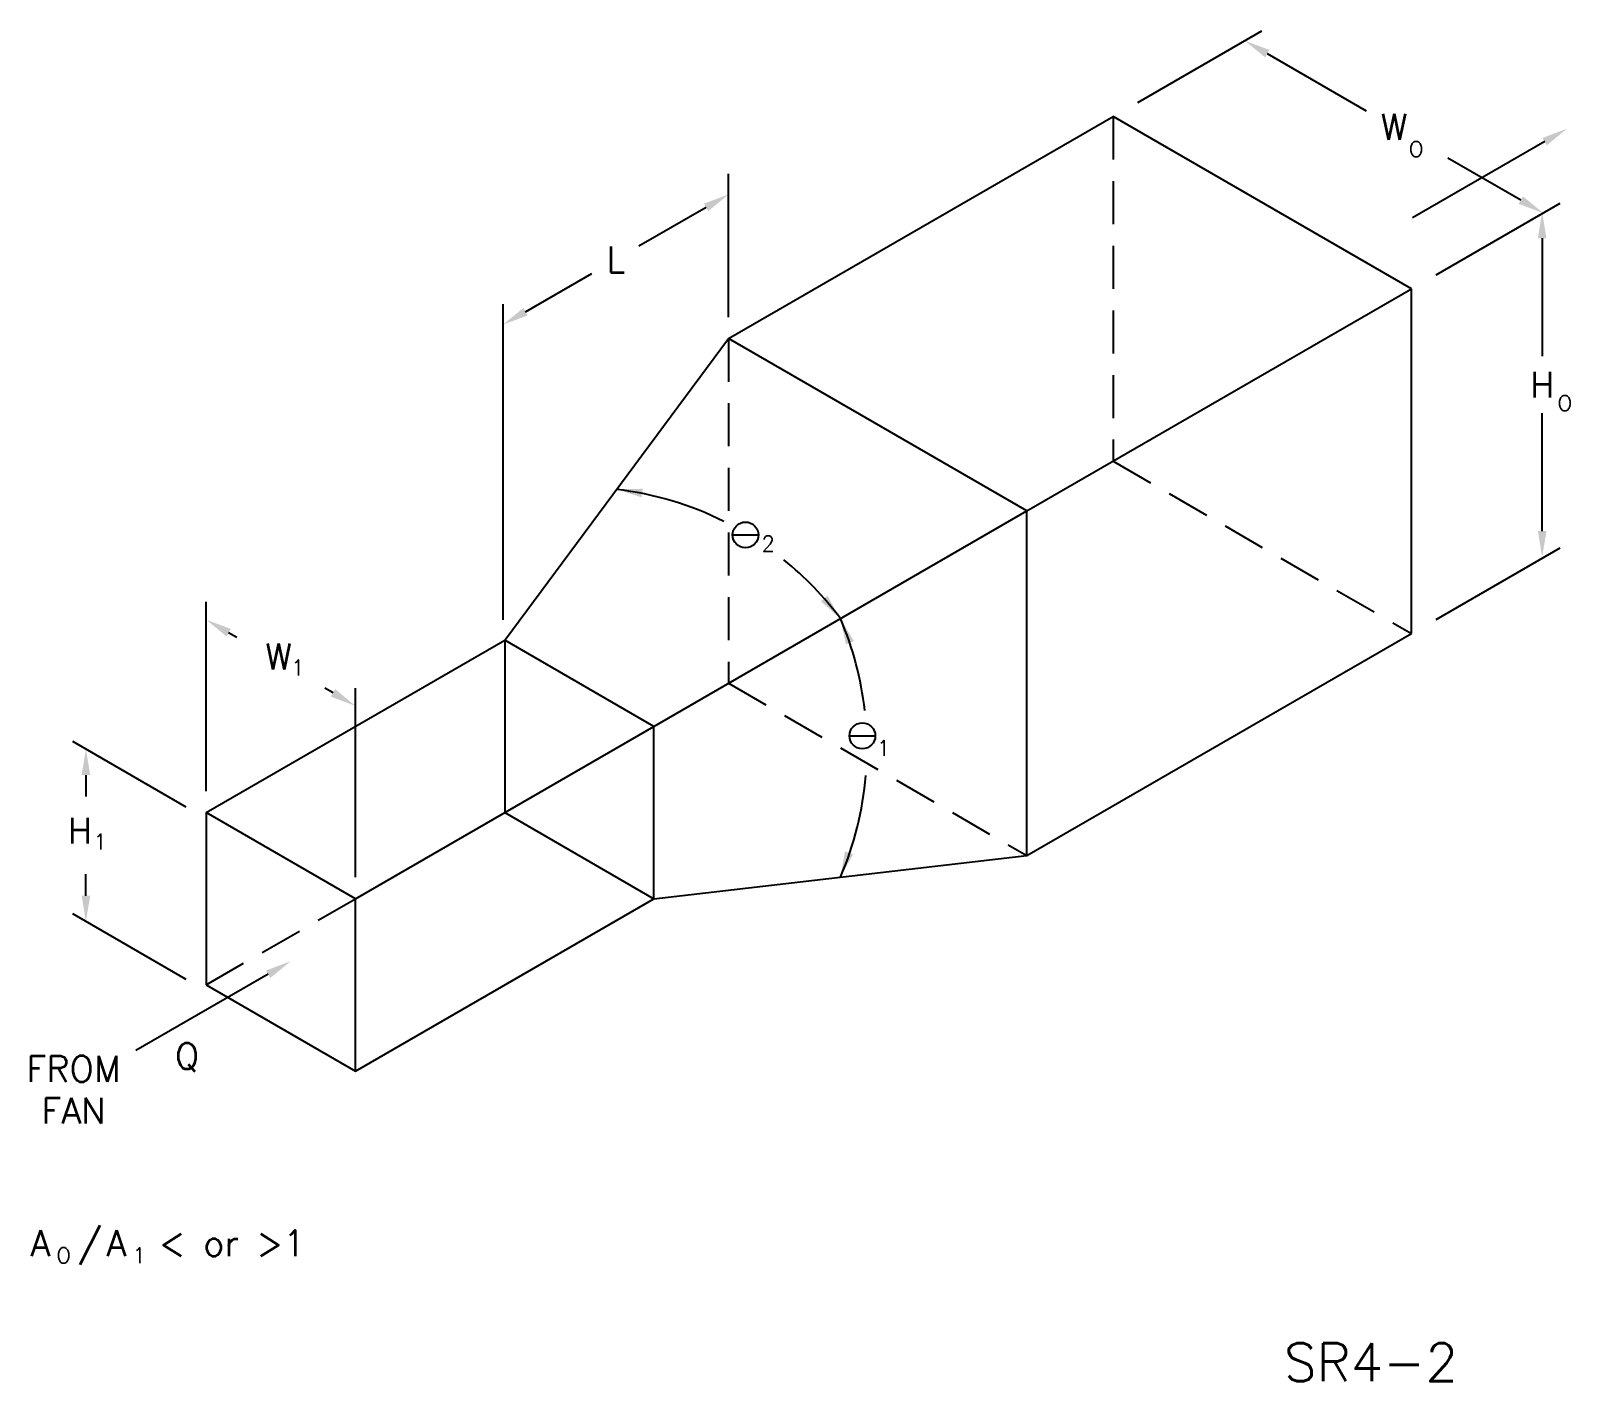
# Model space of a CAD drawing. Extents: x 1.49 to 10.42, y 0.48 to 8.32.
import ezdxf
from ezdxf.enums import TextEntityAlignment as Align

# ---------------------------------------------------------------- set-up
doc = ezdxf.new("R2010")
doc.units = 0
doc.header["$MEASUREMENT"] = 0
doc.linetypes.add('HIDDEN', pattern=[0.375, 0.25, -0.125])
doc.layers.get('0').update_dxf_attribs({"linetype": 'CONTINUOUS'})
doc.layers.add('NUMBER', color=7, linetype='CONTINUOUS')
doc.styles.add('ROMANS', font='romans')

msp = doc.modelspace()

# ---------------------------------------------------------------- linework, layer by layer
for p, q in [((7.9141, 7.903), (8.6334, 8.3183)), ((8.6648, 8.1857), (9.2395, 7.8539)), ((5.5384, 6.5322), (7.7704, 7.8209)), ((9.5025, 6.8209), (7.7704, 7.8209)), ((10.2754, 7.6754), (9.5081, 7.2324)), ((10.1371, 7.3357), (9.7139, 7.5801)), ((5.5384, 6.6563), (5.5384, 7.4874)), ((5.4087, 7.2938), (5.0172, 7.0678)), ((9.6461, 6.903), (10.3654, 7.3183)), ((10.2607, 7.1149), (10.2607, 6.4299)), ((4.36, 6.6884), (4.7453, 6.9108)), ((7.2704, 5.5322), (9.5025, 6.8209)), ((9.5025, 4.8209), (9.5025, 6.8209)), ((4.2299, 4.8997), (4.2299, 6.7319)), ((4.2394, 4.7822), (5.5384, 6.5322)), ((7.2704, 5.5322), (5.5384, 6.5322)), ((10.2607, 5.4149), (10.2607, 6.0999)), ((5.1054, 4.2822), (7.2704, 5.5322)), ((7.2704, 3.5322), (7.2704, 5.5322)), ((5.562, 5.3929), (5.712, 5.3929)), ((9.6461, 4.903), (10.3654, 5.3183)), ((2.5073, 3.9063), (2.5073, 5.0043)), ((2.6372, 4.826), (2.6842, 4.7989)), ((2.5073, 3.7822), (4.2394, 4.7822)), ((4.2394, 4.7822), (4.2394, 3.7822)), ((5.1054, 4.2822), (4.2394, 4.7822)), ((7.2704, 3.5322), (9.5025, 4.8209)), ((3.2434, 4.476), (3.1964, 4.5031)), ((3.3733, 3.4063), (3.3733, 4.5043)), ((3.3733, 3.2822), (5.1054, 4.2822)), ((5.1054, 3.2822), (5.1054, 4.2822)), ((6.2402, 4.2272), (6.3902, 4.2272)), ((2.3915, 3.8135), (1.7323, 4.1941)), ((1.809, 3.9998), (1.809, 3.8748)), ((3.3733, 3.2822), (2.5073, 3.7822)), ((2.5073, 3.7822), (2.5073, 2.7822)), ((4.2394, 3.7822), (5.1054, 3.2822)), ((5.1054, 3.2822), (7.2704, 3.5322)), ((1.809, 3.2998), (1.809, 3.4248)), ((3.3733, 2.2822), (3.3733, 3.2822)), ((3.3733, 2.2822), (5.1054, 3.2822)), ((2.3915, 2.8135), (1.7323, 3.1941)), ((2.8669, 2.8439), (2.0995, 2.4008)), ((2.5073, 2.7822), (3.3733, 2.2822))]:
    msp.add_line(p, q)
at = {"linetype": 'HIDDEN'}
for p, q in [((7.7704, 7.8209), (7.7704, 5.8209)), ((5.5384, 6.5322), (5.5384, 4.5322)), ((7.7704, 5.8209), (9.5025, 4.8209)), ((5.5384, 4.5322), (7.2704, 3.5322)), ((2.5073, 2.7822), (3.3733, 3.2822))]:
    msp.add_line(p, q, dxfattribs=at)
for centre in [(5.637, 5.3929), (6.3152, 4.2272)]:
    msp.add_circle(centre, 0.075)
for centre, start, end in [((4.6652, 3.7697), 63.54162, 83.24068), ((4.6652, 3.7697), 36.75932, 51.0558), ((4.4415, 4.1572), 6.56486, 23.24068), ((4.4415, 4.1572), 336.75932, 355.16915)]:
    msp.add_arc(centre, 1.9007, start, end)
for points in [[(8.6773, 8.2074), (8.6523, 8.1641), (8.5349, 8.2607)], [(10.2629, 7.697), (10.2879, 7.6537), (10.4053, 7.7504)], [(5.3962, 7.3155), (5.4212, 7.2722), (5.5386, 7.3688)], [(10.1496, 7.3574), (10.1246, 7.3141), (10.267, 7.2607)], [(10.2357, 7.1149), (10.2857, 7.1149), (10.2607, 7.2649)], [(4.3475, 6.71), (4.3725, 6.6667), (4.2301, 6.6134)], [(5.0338, 5.6113), (5.0409, 5.6608), (4.8889, 5.6572)], [(10.2357, 5.4149), (10.2857, 5.4149), (10.2607, 5.2649)], [(6.1131, 5.0396), (6.0742, 5.0082), (6.1879, 4.9072)], [(2.6247, 4.8044), (2.6497, 4.8477), (2.5073, 4.901)], [(6.2195, 4.7585), (6.266, 4.7767), (6.1879, 4.9072)], [(3.2309, 4.4544), (3.2559, 4.4977), (3.3733, 4.401)], [(1.834, 3.9998), (1.784, 3.9998), (1.809, 4.1498)], [(6.2617, 3.5402), (6.2146, 3.5569), (6.1879, 3.4072)], [(1.834, 3.2998), (1.784, 3.2998), (1.809, 3.1498)], [(2.8544, 2.8655), (2.8794, 2.8222), (2.9968, 2.9189)]]:
    msp.add_solid(points)

# ---------------------------------------------------------------- texts
at = {"style": 'ROMANS'}
for s, p in [('W', (9.4009, 7.7607)), ('L', (4.8843, 6.9911)), ('H', (10.2607, 6.2649))]:
    msp.add_text(s, height=0.15, dxfattribs=at).set_placement(p, align=Align.MIDDLE_CENTER)
for s, height, p in [('O', 0.09, (9.4867, 7.5868)), ('O', 0.09, (10.3502, 6.1129)), ('2', 0.09, (5.7305, 5.2975)), ('W', 0.15, (2.8497, 4.6124)), ('1', 0.09, (3.0001, 4.5783)), ('1', 0.09, (6.3986, 4.1116)), ('H', 0.15, (1.7033, 3.6023)), ('1', 0.09, (1.8537, 3.5682)), ('Q', 0.15, (2.3254, 2.2943)), ('A', 0.15, (1.4866, 1.2083)), ('/', 0.15, (1.7611, 1.2083)), ('A', 0.15, (1.9284, 1.2083)), ('< or >1', 0.15, (2.2333, 1.2083)), ('O', 0.09, (1.6373, 1.1676)), ('1', 0.09, (2.0791, 1.1676))]:
    msp.add_text(s, height=height, dxfattribs=at).set_placement(p)
for s, p in [('FROM', (1.7365, 2.22)), ('FAN', (1.7365, 1.9771))]:
    msp.add_text(s, height=0.15, dxfattribs=at).set_placement(p, align=Align.CENTER)
at = {"layer": 'NUMBER', "style": 'ROMANS'}
msp.add_text('SR4-2', height=0.22, dxfattribs=at).set_placement((8.7626, 0.4825))

doc.saveas('drawing.dxf')
